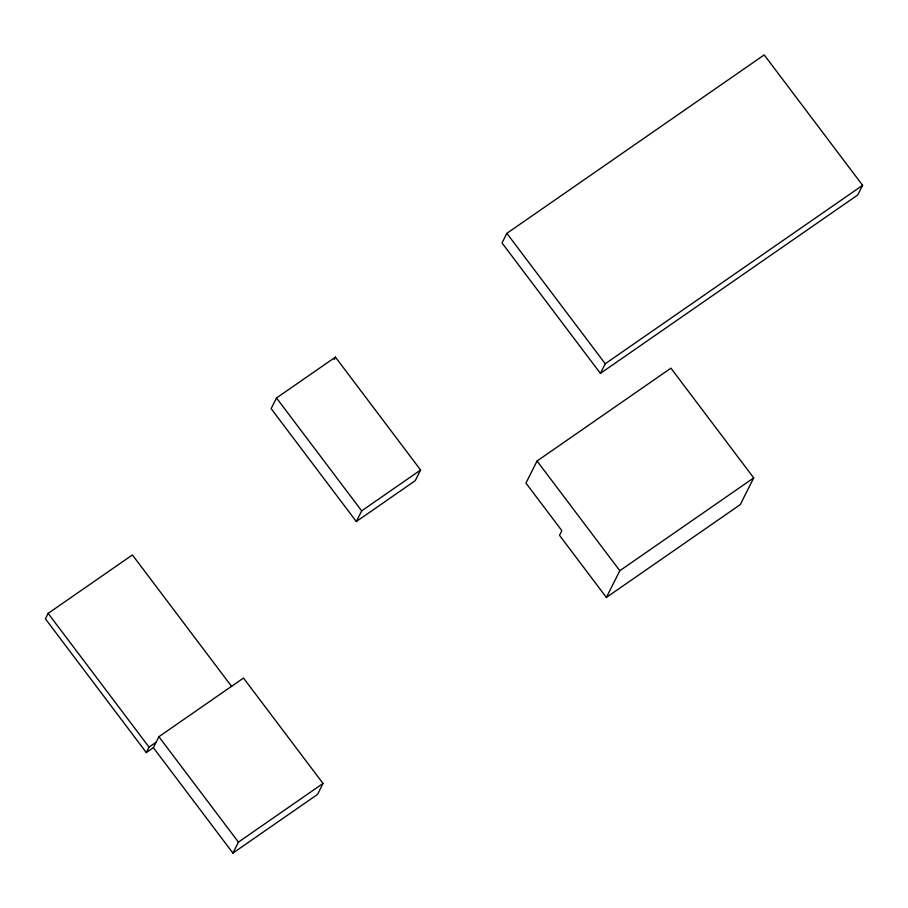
<?xml version="1.0" encoding="UTF-8"?>
<svg xmlns="http://www.w3.org/2000/svg" width="908" height="908" viewBox="0 0 908 908"><rect width="100%" height="100%" fill="white"/><g stroke="black" fill="none" stroke-linecap="round" stroke-linejoin="round"><path stroke-width="1.36" d="M231.619 686.448L132.409 554.947L48.135 613.377L45.4 618.825L146.302 752.573L153.373 747.67L158.889 736.706L243.492 678.049L323.021 783.468L317.505 794.443L232.913 853.089L153.373 747.67M276.509 397.976L271.14 408.645L356.311 521.544L415.228 480.684L420.597 470.015L335.438 357.128L276.509 397.976L361.679 510.864L356.311 521.544M334.235 359.5L335.438 357.128M146.302 752.573L149.048 747.125L156.119 742.222M506.857 233.345L502.022 242.969L600.404 373.392L857.754 194.959L862.6 185.323L764.207 54.911L506.857 233.345L605.25 363.756L600.404 373.392M232.913 853.089L238.429 842.125L323.021 783.468M537.048 461.003L525.948 483.079L561.859 530.681L559.51 535.334L606.374 597.453L740.258 504.632L753.708 477.892L670.933 368.171L537.048 461.003L619.824 570.712L606.374 597.453M361.679 510.864L420.597 470.015M605.25 363.756L862.6 185.323M619.824 570.712L753.708 477.892M158.889 736.706L238.429 842.125M48.135 613.377L149.048 747.125"/></g></svg>
